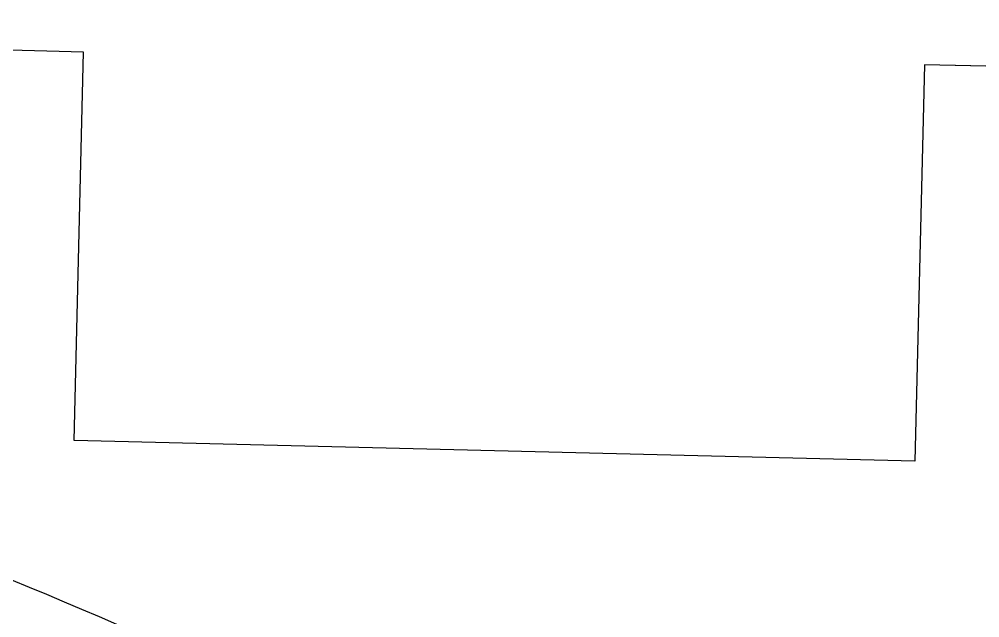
# Model space of a CAD drawing. Header units: millimetres. Extents: x 1418 to 1811, y 1796 to 1956.
# Drawn here: x 1504.151 to 1507.519, y 1868.295 to 1870.397 of the extents above; entities that cross this region are included whole.
import ezdxf

# ---------------------------------------------------------------- set-up
doc = ezdxf.new("R2010")
doc.units = ezdxf.units.MM
doc.layers.add('layout', color=253, linetype='Continuous', lineweight=13)
doc.layers.add('LINHAGROSSA', color=7, linetype='Continuous', lineweight=30)
doc.layers.add('VEGETAIS', color=3, linetype='Continuous')

msp = doc.modelspace()

# ---------------------------------------------------------------- linework, layer by layer
at = {"layer": 'layout'}
for p, q in [((1504.3766, 1870.2812), (1499.6354, 1870.3966)), ((1504.3434, 1868.9172), (1504.3766, 1870.2812)), ((1507.3251, 1870.2368), (1507.2912, 1868.8455)), ((1512.0662, 1870.1214), (1507.3251, 1870.2368)), ((1505.8337, 1868.881), (1504.3434, 1868.9172)), ((1505.8337, 1868.881), (1507.2912, 1868.8455))]:
    msp.add_line(p, q, dxfattribs=at)
at = {"layer": 'LINHAGROSSA'}
for p, q in [((1504.3766, 1870.2812), (1499.6354, 1870.3966)), ((1504.3434, 1868.9172), (1504.3766, 1870.2812)), ((1507.3251, 1870.2368), (1507.2912, 1868.8455)), ((1512.0682, 1870.1213), (1507.3251, 1870.2368)), ((1507.2912, 1868.8455), (1504.3434, 1868.9172))]:
    msp.add_line(p, q, dxfattribs=at)
at = {"layer": 'VEGETAIS'}
msp.add_spline([(1504.8595, 1868.1117), (1500.7473, 1868.7492), (1497.9568, 1866.0267), (1506.5175, 1867.1056), (1504.8595, 1868.1117)], degree=3, dxfattribs=at)

doc.saveas('drawing.dxf')
